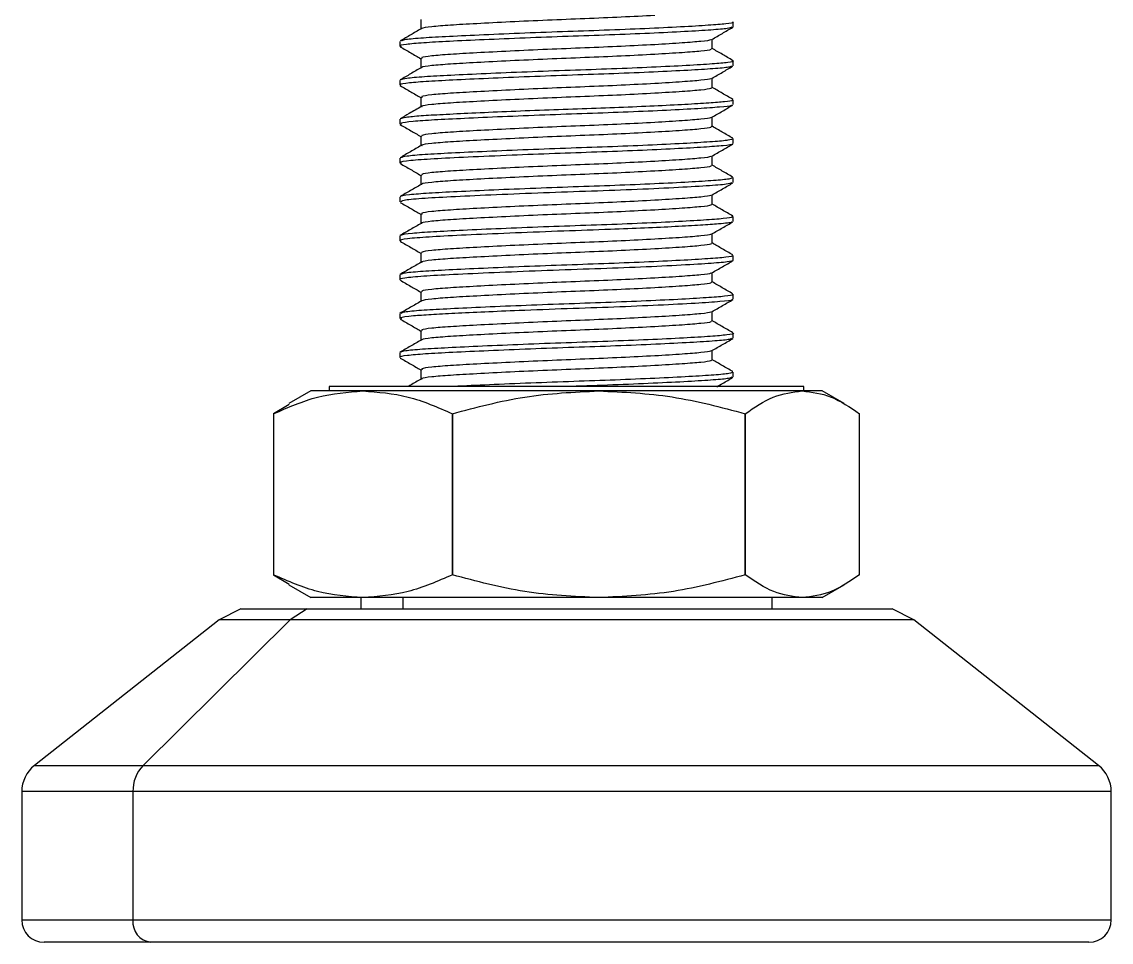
# Model space of a CAD drawing. Header units: millimetres. Extents: x 1152 to 6701, y 651 to 3284.
# Drawn here: x 3630.9 to 3728.8, y 650.7 to 733.4 of the extents above; entities that cross this region are included whole.
import ezdxf

# ---------------------------------------------------------------- set-up
doc = ezdxf.new("R2010")
doc.units = ezdxf.units.MM
doc.layers.add('SLD-0', color=7, linetype='Continuous')

msp = doc.modelspace()

# ---------------------------------------------------------------- linework, layer by layer
at = {"layer": 'SLD-0', "color": 7, "linetype": 'Continuous', "lineweight": 25}
for p, q in [((3666.774, 733.616), (3666.774, 732.763)), ((3694.835, 732.959), (3694.857, 732.952)), ((3694.858, 732.959), (3694.858, 733.396)), ((3664.881, 731.648), (3664.881, 731.21)), ((3692.965, 730.993), (3692.965, 731.845)), ((3666.774, 730.118), (3666.774, 729.266)), ((3694.858, 729.462), (3694.858, 729.899)), ((3664.881, 728.15), (3664.881, 727.713)), ((3664.887, 728.166), (3664.93, 728.151)), ((3692.965, 727.495), (3692.965, 728.347)), ((3666.774, 726.621), (3666.774, 725.768)), ((3694.858, 725.964), (3694.858, 726.402)), ((3664.881, 724.653), (3664.881, 724.216)), ((3664.897, 724.679), (3664.946, 724.653)), ((3692.965, 723.998), (3692.965, 724.85)), ((3666.774, 723.124), (3666.774, 722.271)), ((3694.858, 722.467), (3694.858, 722.904)), ((3664.881, 721.155), (3664.881, 720.718)), ((3664.89, 721.175), (3664.939, 721.156)), ((3692.965, 720.501), (3692.965, 721.353)), ((3666.774, 719.627), (3666.774, 718.773)), ((3694.858, 718.97), (3694.858, 719.407)), ((3692.965, 717.004), (3692.965, 717.856)), ((3664.881, 717.658), (3664.881, 717.221)), ((3666.774, 716.129), (3666.774, 715.276)), ((3694.858, 715.472), (3694.858, 715.909)), ((3664.881, 714.161), (3664.881, 713.724)), ((3692.965, 713.506), (3692.965, 714.359)), ((3666.774, 712.632), (3666.774, 711.778)), ((3694.858, 711.975), (3694.858, 712.412)), ((3664.881, 710.663), (3664.881, 710.226)), ((3692.965, 710.009), (3692.965, 710.861)), ((3666.774, 709.135), (3666.774, 708.281)), ((3694.858, 708.478), (3694.858, 708.915)), ((3664.881, 707.166), (3664.881, 706.729)), ((3692.965, 706.512), (3692.965, 707.364)), ((3666.774, 705.637), (3666.774, 704.784)), ((3694.858, 704.98), (3694.858, 705.417)), ((3664.881, 703.669), (3664.881, 703.232)), ((3692.965, 703.014), (3692.965, 703.867)), ((3666.774, 702.14), (3666.774, 701.287)), ((3694.858, 701.483), (3694.858, 701.92)), ((3656.887, 700.231), (3654.905, 699.087)), ((3661.577, 700.231), (3656.887, 700.231)), ((3658.536, 700.631), (3658.536, 700.231)), ((3692.784, 700.631), (3658.536, 700.631)), ((3682.772, 700.231), (3661.577, 700.231)), ((3701.064, 700.231), (3682.772, 700.231)), ((3701.203, 700.631), (3692.784, 700.631)), ((3702.852, 700.231), (3701.064, 700.231)), ((3701.203, 700.231), (3701.203, 700.631)), ((3704.834, 699.087), (3702.852, 700.231)), ((3654.95, 699.009), (3653.545, 698.179)), ((3653.545, 698.179), (3653.545, 683.698)), ((3669.609, 683.698), (3669.609, 698.179)), ((3669.61, 698.179), (3669.61, 683.698)), ((3695.934, 683.698), (3695.934, 698.179)), ((3695.935, 698.179), (3695.934, 698.179)), ((3695.935, 698.179), (3695.935, 683.698)), ((3706.194, 683.698), (3706.194, 698.179)), ((3653.545, 683.698), (3654.95, 682.868)), ((3695.935, 683.698), (3695.934, 683.698)), ((3654.905, 682.79), (3656.887, 681.646)), ((3702.852, 681.646), (3704.834, 682.79)), ((3661.577, 681.646), (3656.887, 681.646)), ((3661.384, 681.646), (3661.384, 680.647)), ((3682.772, 681.646), (3661.577, 681.646)), ((3665.156, 681.646), (3665.156, 680.647)), ((3701.064, 681.646), (3682.772, 681.646)), ((3698.355, 680.647), (3698.355, 681.646)), ((3702.852, 681.646), (3701.064, 681.646)), ((3650.592, 680.647), (3648.646, 679.662)), ((3650.592, 680.647), (3656.566, 680.647)), ((3656.566, 680.647), (3655.017, 679.662)), ((3656.566, 680.647), (3709.147, 680.647)), ((3711.093, 679.662), (3709.147, 680.647)), ((3648.646, 679.662), (3632.048, 666.558)), ((3655.017, 679.662), (3641.806, 666.558)), ((3655.017, 679.662), (3648.646, 679.662)), ((3711.093, 679.662), (3655.017, 679.662)), ((3727.691, 666.558), (3711.093, 679.662)), ((3632.048, 666.558), (3641.806, 666.558)), ((3641.806, 666.558), (3727.691, 666.558)), ((3630.907, 664.205), (3630.907, 652.668)), ((3640.899, 664.205), (3630.907, 664.205)), ((3640.899, 664.205), (3640.899, 652.668)), ((3728.831, 664.205), (3640.899, 664.205)), ((3728.831, 652.668), (3728.831, 664.205)), ((3630.907, 652.668), (3640.899, 652.668)), ((3640.899, 652.668), (3728.831, 652.668)), ((3642.489, 650.67), (3632.906, 650.67)), ((3726.833, 650.67), (3642.489, 650.67))]:
    msp.add_line(p, q, dxfattribs=at)
for centre, radius, start, end in [((3633.905, 664.205), 2.998, 128.29016, 180), ((3644.221, 664.275), 3.324, 136.61353, 181.20244), ((3725.834, 664.205), 2.998, 0, 51.70984), ((3632.906, 652.668), 1.998, 180, 270), ((3642.719, 652.485), 1.83, 174.25422, 262.78121), ((3726.833, 652.668), 1.998, 270, 0)]:
    msp.add_arc(centre, radius, start, end, dxfattribs=at)
for points, knots in [([(3687.797, 733.98), (3686.817, 733.928), (3684.891, 733.826), (3681.535, 733.689), (3678.107, 733.551), (3674.745, 733.397), (3671.749, 733.243), (3669.318, 733.106), (3667.668, 732.969), (3666.843, 732.856), (3666.878, 732.795), (3666.883, 732.785)], [0, 0, 0, 0, 0.1241779, 0.2441105, 0.3640441, 0.4882226, 0.6124009, 0.7323346, 0.8522647, 0.9764453, 1, 1, 1, 1]), ([(3694.742, 732.922), (3694.646, 732.883), (3694.433, 732.795), (3692.949, 732.677), (3690.591, 732.529), (3687.441, 732.376), (3683.823, 732.227), (3679.97, 732.099), (3676.086, 731.952), (3672.411, 731.798), (3669.287, 731.65), (3666.863, 731.521), (3665.348, 731.375), (3664.721, 731.254), (3664.969, 731.188), (3665.031, 731.172)], [0, 0, 0, 0, 0.06563, 0.145591, 0.22836, 0.312615, 0.395468, 0.475433, 0.558093, 0.642343, 0.725301, 0.805283, 0.887825, 0.97207, 1, 1, 1, 1]), ([(3666.812, 732.785), (3666.496, 732.602), (3665.864, 732.236), (3665.232, 731.87), (3664.915, 731.687)], [0, 0, 0, 0, 0.499956, 1, 1, 1, 1]), ([(3694.787, 733.396), (3694.81, 733.388), (3694.969, 733.33), (3694.287, 733.226), (3692.742, 733.097), (3690.233, 732.947), (3687.011, 732.793), (3683.341, 732.647), (3679.465, 732.518), (3675.584, 732.369), (3671.958, 732.215), (3668.905, 732.068), (3666.628, 731.94), (3665.241, 731.807), (3665.092, 731.722), (3665.032, 731.687)], [0, 0, 0, 0, 0.013766, 0.098273, 0.180364, 0.265607, 0.352014, 0.436619, 0.518681, 0.603844, 0.690263, 0.77496, 0.857002, 0.942085, 1, 1, 1, 1]), ([(3692.929, 731.824), (3693.245, 732.007), (3693.877, 732.373), (3694.509, 732.739), (3694.826, 732.922)], [0, 0, 0, 0, 0.4999569, 1, 1, 1, 1]), ([(3692.843, 731.825), (3692.848, 731.812), (3692.872, 731.749), (3692.029, 731.649), (3690.392, 731.511), (3688.672, 731.409), (3687.797, 731.357)], [0, 0, 0, 0, 0.07815, 0.381844, 0.685549, 1, 1, 1, 1]), ([(3664.917, 731.171), (3665.233, 730.988), (3665.852, 730.63), (3666.472, 730.271), (3666.774, 730.096)], [0, 0, 0, 0, 0.511195, 1, 1, 1, 1]), ([(3687.797, 731.357), (3686.817, 731.305), (3684.891, 731.203), (3681.535, 731.066), (3678.107, 730.928), (3674.745, 730.774), (3671.747, 730.62), (3669.323, 730.483), (3667.649, 730.346), (3666.791, 730.218), (3666.866, 730.143), (3666.89, 730.118)], [0, 0, 0, 0, 0.119924, 0.235748, 0.351573, 0.471497, 0.591422, 0.707247, 0.823068, 0.942995, 1, 1, 1, 1]), ([(3692.849, 730.993), (3692.87, 730.966), (3692.928, 730.888), (3692.046, 730.774), (3690.388, 730.637), (3688.671, 730.535), (3687.797, 730.483)], [0, 0, 0, 0, 0.1518, 0.43123, 0.710671, 1, 1, 1, 1]), ([(3694.827, 729.936), (3694.511, 730.119), (3693.89, 730.479), (3693.269, 730.838), (3692.965, 731.014)], [0, 0, 0, 0, 0.509814, 1, 1, 1, 1]), ([(3694.735, 729.937), (3694.782, 729.925), (3695.036, 729.862), (3694.485, 729.753), (3693.093, 729.624), (3690.736, 729.477), (3687.626, 729.323), (3684.015, 729.174), (3680.161, 729.045), (3676.265, 728.899), (3672.567, 728.745), (3669.398, 728.595), (3666.971, 728.467), (3665.364, 728.328), (3665.1, 728.233), (3664.976, 728.188)], [0, 0, 0, 0, 0.01918, 0.102386, 0.182642, 0.265534, 0.350077, 0.433363, 0.513636, 0.596439, 0.680975, 0.764338, 0.844636, 0.927345, 1, 1, 1, 1]), ([(3687.797, 730.483), (3686.817, 730.431), (3684.891, 730.329), (3681.535, 730.191), (3678.107, 730.054), (3674.745, 729.9), (3671.748, 729.746), (3669.318, 729.608), (3667.667, 729.472), (3666.841, 729.358), (3666.877, 729.296), (3666.884, 729.286)], [0, 0, 0, 0, 0.123991, 0.243744, 0.363497, 0.487489, 0.61148, 0.731234, 0.850983, 0.974977, 1, 1, 1, 1]), ([(3666.809, 729.286), (3666.493, 729.103), (3665.861, 728.737), (3665.228, 728.371), (3664.912, 728.188)], [0, 0, 0, 0, 0.499939, 1, 1, 1, 1]), ([(3694.702, 729.426), (3694.671, 729.398), (3694.588, 729.32), (3693.366, 729.21), (3691.215, 729.067), (3688.216, 728.913), (3684.683, 728.762), (3680.866, 728.632), (3676.971, 728.49), (3673.217, 728.336), (3669.947, 728.185), (3667.346, 728.054), (3665.63, 727.913), (3664.823, 727.794), (3664.959, 727.729), (3664.99, 727.714)], [0, 0, 0, 0, 0.0487975, 0.130706, 0.2145255, 0.3005179, 0.3857505, 0.4677369, 0.5514203, 0.6373826, 0.7226973, 0.8047759, 0.8883178, 0.9742441, 1, 1, 1, 1]), ([(3692.932, 728.328), (3693.248, 728.511), (3693.88, 728.877), (3694.512, 729.243), (3694.828, 729.426)], [0, 0, 0, 0, 0.499952, 1, 1, 1, 1]), ([(3664.919, 727.672), (3665.236, 727.489), (3665.854, 727.131), (3666.472, 726.773), (3666.774, 726.599)], [0, 0, 0, 0, 0.511852, 1, 1, 1, 1]), ([(3687.797, 727.86), (3686.817, 727.808), (3684.891, 727.705), (3681.535, 727.568), (3678.107, 727.431), (3674.745, 727.277), (3671.747, 727.123), (3669.323, 726.985), (3667.649, 726.849), (3666.791, 726.721), (3666.866, 726.645), (3666.89, 726.621)], [0, 0, 0, 0, 0.119924, 0.235748, 0.351573, 0.471497, 0.591422, 0.707247, 0.823068, 0.942995, 1, 1, 1, 1]), ([(3692.843, 728.329), (3692.848, 728.316), (3692.874, 728.253), (3692.03, 728.152), (3690.392, 728.014), (3688.672, 727.912), (3687.797, 727.86)], [0, 0, 0, 0, 0.080991, 0.383749, 0.686518, 1, 1, 1, 1]), ([(3687.797, 726.985), (3686.817, 726.933), (3684.891, 726.831), (3681.535, 726.694), (3678.107, 726.557), (3674.745, 726.403), (3671.748, 726.248), (3669.318, 726.111), (3667.666, 725.974), (3666.838, 725.86), (3666.877, 725.798), (3666.884, 725.787)], [0, 0, 0, 0, 0.123782, 0.243332, 0.362883, 0.486666, 0.610448, 0.73, 0.849547, 0.973332, 1, 1, 1, 1]), ([(3692.849, 727.495), (3692.87, 727.468), (3692.928, 727.391), (3692.046, 727.277), (3690.388, 727.14), (3688.671, 727.038), (3687.797, 726.985)], [0, 0, 0, 0, 0.1518, 0.43123, 0.710671, 1, 1, 1, 1]), ([(3694.825, 726.44), (3694.508, 726.623), (3693.888, 726.982), (3693.268, 727.341), (3692.965, 727.517)], [0, 0, 0, 0, 0.510491, 1, 1, 1, 1]), ([(3666.805, 725.786), (3666.45, 725.58), (3665.818, 725.214), (3665.186, 724.849), (3664.909, 724.689)], [0, 0, 0, 0, 0.562496, 1, 1, 1, 1]), ([(3694.758, 726.402), (3694.782, 726.383), (3694.866, 726.321), (3694.173, 726.22), (3692.752, 726.105), (3690.591, 725.973), (3687.829, 725.836), (3684.662, 725.703), (3681.285, 725.585), (3677.828, 725.462), (3674.424, 725.327), (3671.308, 725.19), (3668.694, 725.062), (3666.69, 724.948), (3665.322, 724.819), (3665.062, 724.732), (3664.935, 724.689)], [0, 0, 0, 0, 0.030818, 0.1053407, 0.1780831, 0.2535198, 0.3301922, 0.4059982, 0.4790696, 0.5530463, 0.6293155, 0.7058433, 0.7805562, 0.8532307, 0.9285141, 1, 1, 1, 1]), ([(3694.711, 725.93), (3694.715, 725.912), (3694.729, 725.845), (3693.731, 725.742), (3691.795, 725.604), (3688.962, 725.451), (3685.527, 725.299), (3681.755, 725.163), (3677.86, 725.027), (3674.05, 724.874), (3670.64, 724.721), (3667.875, 724.585), (3665.943, 724.45), (3664.925, 724.321), (3664.989, 724.243), (3665.011, 724.216)], [0, 0, 0, 0, 0.03029, 0.112781, 0.195645, 0.281311, 0.3669, 0.449542, 0.532248, 0.617859, 0.703504, 0.786306, 0.868854, 0.954404, 1, 1, 1, 1]), ([(3692.934, 724.832), (3693.25, 725.015), (3693.882, 725.381), (3694.514, 725.747), (3694.83, 725.93)], [0, 0, 0, 0, 0.499972, 1, 1, 1, 1]), ([(3692.843, 724.833), (3692.849, 724.819), (3692.876, 724.756), (3692.031, 724.654), (3690.392, 724.517), (3688.672, 724.414), (3687.797, 724.362)], [0, 0, 0, 0, 0.083392, 0.385358, 0.687337, 1, 1, 1, 1]), ([(3664.922, 724.174), (3665.238, 723.991), (3665.856, 723.633), (3666.473, 723.276), (3666.774, 723.102)], [0, 0, 0, 0, 0.512537, 1, 1, 1, 1]), ([(3687.797, 724.362), (3686.817, 724.31), (3684.891, 724.208), (3681.535, 724.071), (3678.107, 723.934), (3674.745, 723.78), (3671.747, 723.625), (3669.323, 723.488), (3667.649, 723.351), (3666.791, 723.223), (3666.866, 723.148), (3666.89, 723.124)], [0, 0, 0, 0, 0.119924, 0.235748, 0.351573, 0.471497, 0.591422, 0.707247, 0.823068, 0.942995, 1, 1, 1, 1]), ([(3692.849, 723.998), (3692.87, 723.971), (3692.928, 723.894), (3692.046, 723.78), (3690.388, 723.642), (3688.671, 723.54), (3687.797, 723.488)], [0, 0, 0, 0, 0.1518, 0.43123, 0.710671, 1, 1, 1, 1]), ([(3694.822, 722.945), (3694.506, 723.128), (3693.887, 723.486), (3693.267, 723.844), (3692.965, 724.02)], [0, 0, 0, 0, 0.511171, 1, 1, 1, 1]), ([(3694.838, 722.904), (3694.754, 722.856), (3694.586, 722.759), (3693.108, 722.633), (3690.804, 722.486), (3687.698, 722.332), (3684.097, 722.183), (3680.247, 722.054), (3676.349, 721.908), (3672.643, 721.754), (3669.46, 721.604), (3667.015, 721.475), (3665.368, 721.334), (3665.086, 721.236), (3664.95, 721.189)], [0, 0, 0, 0, 0.081357, 0.163137, 0.247524, 0.333655, 0.418569, 0.500372, 0.584665, 0.670788, 0.755778, 0.837611, 0.921808, 1, 1, 1, 1]), ([(3687.797, 723.488), (3686.817, 723.436), (3684.891, 723.334), (3681.535, 723.197), (3678.107, 723.06), (3674.745, 722.905), (3671.748, 722.751), (3669.318, 722.614), (3667.665, 722.477), (3666.836, 722.362), (3666.877, 722.299), (3666.884, 722.287)], [0, 0, 0, 0, 0.1235944, 0.2429633, 0.3623333, 0.4859283, 0.6095231, 0.7288934, 0.8482598, 0.9718569, 1, 1, 1, 1]), ([(3694.771, 722.434), (3694.78, 722.427), (3694.857, 722.37), (3694.043, 722.273), (3692.333, 722.141), (3689.674, 721.989), (3686.353, 721.836), (3682.637, 721.694), (3678.754, 721.564), (3674.743, 721.406), (3670.952, 721.239), (3667.782, 721.085), (3665.718, 720.932), (3664.772, 720.801), (3664.962, 720.732), (3664.997, 720.719)], [0, 0, 0, 0, 0.011547, 0.094924, 0.176932, 0.262164, 0.348, 0.431517, 0.513429, 0.59858, 0.695007, 0.788222, 0.881339, 0.977742, 1, 1, 1, 1]), ([(3666.803, 722.287), (3666.486, 722.104), (3665.854, 721.738), (3665.222, 721.372), (3664.906, 721.189)], [0, 0, 0, 0, 0.499953, 1, 1, 1, 1]), ([(3692.935, 721.336), (3693.252, 721.519), (3693.884, 721.885), (3694.516, 722.251), (3694.832, 722.434)], [0, 0, 0, 0, 0.499979, 1, 1, 1, 1]), ([(3687.797, 720.865), (3686.817, 720.813), (3684.891, 720.711), (3681.535, 720.574), (3678.107, 720.437), (3674.745, 720.282), (3671.747, 720.128), (3669.323, 719.991), (3667.649, 719.854), (3666.791, 719.726), (3666.866, 719.651), (3666.89, 719.627)], [0, 0, 0, 0, 0.119924, 0.235748, 0.351573, 0.471497, 0.591422, 0.707247, 0.823068, 0.942995, 1, 1, 1, 1]), ([(3692.843, 721.337), (3692.849, 721.323), (3692.877, 721.259), (3692.031, 721.157), (3690.392, 721.019), (3688.672, 720.917), (3687.797, 720.865)], [0, 0, 0, 0, 0.085332, 0.386659, 0.687998, 1, 1, 1, 1]), ([(3664.924, 720.675), (3665.24, 720.492), (3665.857, 720.135), (3666.474, 719.778), (3666.774, 719.604)], [0, 0, 0, 0, 0.513107, 1, 1, 1, 1]), ([(3687.797, 719.991), (3686.817, 719.939), (3684.891, 719.837), (3681.535, 719.7), (3678.107, 719.562), (3674.745, 719.408), (3671.748, 719.254), (3669.319, 719.116), (3667.664, 718.98), (3666.834, 718.864), (3666.876, 718.801), (3666.884, 718.789)], [0, 0, 0, 0, 0.123448, 0.242675, 0.361903, 0.485351, 0.608799, 0.728027, 0.847252, 0.970702, 1, 1, 1, 1]), ([(3692.849, 720.501), (3692.87, 720.474), (3692.928, 720.397), (3692.046, 720.283), (3690.388, 720.145), (3688.671, 720.043), (3687.797, 719.991)], [0, 0, 0, 0, 0.1518, 0.43123, 0.710671, 1, 1, 1, 1]), ([(3694.82, 719.449), (3694.503, 719.632), (3693.885, 719.99), (3693.267, 720.348), (3692.965, 720.522)], [0, 0, 0, 0, 0.5118, 1, 1, 1, 1]), ([(3694.769, 719.407), (3694.743, 719.368), (3694.685, 719.279), (3693.424, 719.159), (3691.28, 719.016), (3688.295, 718.862), (3684.762, 718.71), (3680.94, 718.58), (3677.036, 718.438), (3673.27, 718.284), (3669.985, 718.132), (3667.363, 718), (3665.66, 717.86), (3664.852, 717.751), (3664.942, 717.696), (3664.95, 717.691)], [0, 0, 0, 0, 0.0664422, 0.1483891, 0.2320921, 0.3180421, 0.4033019, 0.4853158, 0.5689108, 0.6548364, 0.7401579, 0.8222471, 0.9057326, 0.9916315, 1, 1, 1, 1]), ([(3666.8, 718.788), (3666.484, 718.605), (3665.852, 718.239), (3665.22, 717.873), (3664.904, 717.69)], [0, 0, 0, 0, 0.499932, 1, 1, 1, 1]), ([(3694.733, 718.938), (3694.626, 718.893), (3694.388, 718.794), (3692.554, 718.659), (3689.651, 718.489), (3685.856, 718.316), (3681.603, 718.164), (3677.199, 718.008), (3672.984, 717.835), (3669.372, 717.666), (3666.696, 717.521), (3665.09, 717.367), (3665.026, 717.266), (3664.998, 717.221)], [0, 0, 0, 0, 0.076387, 0.168352, 0.264025, 0.36038, 0.453331, 0.546708, 0.643169, 0.738591, 0.830478, 0.925593, 1, 1, 1, 1]), ([(3692.937, 717.84), (3693.253, 718.022), (3693.885, 718.388), (3694.517, 718.754), (3694.833, 718.937)], [0, 0, 0, 0, 0.4999473, 1, 1, 1, 1]), ([(3692.843, 717.84), (3692.85, 717.826), (3692.878, 717.762), (3692.032, 717.66), (3690.392, 717.522), (3688.672, 717.42), (3687.797, 717.368)], [0, 0, 0, 0, 0.086805, 0.387647, 0.688501, 1, 1, 1, 1]), ([(3664.926, 717.177), (3665.242, 716.994), (3665.859, 716.637), (3666.475, 716.281), (3666.774, 716.107)], [0, 0, 0, 0, 0.5136432, 1, 1, 1, 1]), ([(3687.797, 717.368), (3686.817, 717.316), (3684.891, 717.214), (3681.535, 717.076), (3678.107, 716.939), (3674.745, 716.785), (3671.747, 716.631), (3669.323, 716.494), (3667.649, 716.357), (3666.791, 716.229), (3666.866, 716.153), (3666.89, 716.129)], [0, 0, 0, 0, 0.119924, 0.235748, 0.351573, 0.471497, 0.591422, 0.707247, 0.823068, 0.942995, 1, 1, 1, 1]), ([(3692.849, 717.004), (3692.87, 716.976), (3692.928, 716.899), (3692.046, 716.785), (3690.388, 716.648), (3688.671, 716.546), (3687.797, 716.494)], [0, 0, 0, 0, 0.1518, 0.43123, 0.710671, 1, 1, 1, 1]), ([(3694.818, 715.952), (3694.501, 716.135), (3693.884, 716.493), (3693.266, 716.851), (3692.965, 717.025)], [0, 0, 0, 0, 0.51228, 1, 1, 1, 1]), ([(3694.733, 715.91), (3694.745, 715.879), (3694.776, 715.799), (3693.709, 715.684), (3691.729, 715.546), (3688.873, 715.392), (3685.417, 715.239), (3681.629, 715.104), (3677.726, 714.967), (3673.914, 714.814), (3670.521, 714.661), (3667.773, 714.525), (3665.893, 714.389), (3664.946, 714.272), (3664.997, 714.207), (3665.008, 714.193)], [0, 0, 0, 0, 0.051416, 0.133833, 0.216809, 0.302523, 0.388074, 0.470603, 0.553459, 0.639132, 0.724731, 0.807379, 0.890109, 0.975741, 1, 1, 1, 1]), ([(3687.797, 716.494), (3686.817, 716.442), (3684.891, 716.339), (3681.535, 716.202), (3678.107, 716.065), (3674.745, 715.911), (3671.748, 715.757), (3669.319, 715.619), (3667.663, 715.482), (3666.833, 715.366), (3666.876, 715.303), (3666.885, 715.29)], [0, 0, 0, 0, 0.123342, 0.242468, 0.361594, 0.484937, 0.608279, 0.727406, 0.846529, 0.969874, 1, 1, 1, 1]), ([(3666.799, 715.29), (3666.483, 715.107), (3665.85, 714.741), (3665.218, 714.375), (3664.902, 714.192)], [0, 0, 0, 0, 0.499939, 1, 1, 1, 1]), ([(3694.703, 715.441), (3694.719, 715.425), (3694.792, 715.354), (3693.774, 715.255), (3691.989, 715.126), (3689.711, 714.998), (3686.95, 714.869), (3683.557, 714.731), (3679.564, 714.599), (3675.203, 714.431), (3671.219, 714.258), (3667.991, 714.101), (3665.814, 713.95), (3664.859, 713.816), (3664.95, 713.742), (3664.971, 713.724)], [0, 0, 0, 0, 0.026353, 0.118987, 0.188828, 0.260857, 0.333363, 0.404569, 0.496358, 0.591559, 0.687972, 0.781465, 0.874145, 0.970347, 1, 1, 1, 1]), ([(3692.938, 714.343), (3693.254, 714.526), (3693.886, 714.892), (3694.518, 715.258), (3694.834, 715.441)], [0, 0, 0, 0, 0.49992, 1, 1, 1, 1]), ([(3687.797, 713.871), (3686.817, 713.819), (3684.891, 713.716), (3681.535, 713.579), (3678.107, 713.442), (3674.745, 713.288), (3671.747, 713.134), (3669.323, 712.996), (3667.649, 712.859), (3666.791, 712.731), (3666.866, 712.656), (3666.89, 712.632)], [0, 0, 0, 0, 0.119924, 0.235748, 0.351573, 0.471497, 0.591422, 0.707247, 0.823068, 0.942995, 1, 1, 1, 1]), ([(3692.844, 714.343), (3692.85, 714.329), (3692.879, 714.264), (3692.032, 714.163), (3690.391, 714.025), (3688.672, 713.923), (3687.797, 713.871)], [0, 0, 0, 0, 0.087798, 0.388313, 0.68884, 1, 1, 1, 1]), ([(3664.928, 713.679), (3665.244, 713.496), (3665.86, 713.14), (3666.475, 712.783), (3666.774, 712.61)], [0, 0, 0, 0, 0.514025, 1, 1, 1, 1]), ([(3687.797, 712.996), (3686.817, 712.944), (3684.891, 712.842), (3681.535, 712.705), (3678.107, 712.568), (3674.745, 712.413), (3671.748, 712.259), (3669.319, 712.122), (3667.663, 711.985), (3666.833, 711.869), (3666.876, 711.805), (3666.885, 711.792)], [0, 0, 0, 0, 0.1232802, 0.2423458, 0.3614122, 0.4846931, 0.6079736, 0.7270405, 0.8461037, 0.9693865, 1, 1, 1, 1]), ([(3692.849, 713.506), (3692.87, 713.479), (3692.928, 713.402), (3692.046, 713.288), (3690.388, 713.151), (3688.671, 713.048), (3687.797, 712.996)], [0, 0, 0, 0, 0.1518, 0.43123, 0.710671, 1, 1, 1, 1]), ([(3694.816, 712.456), (3694.5, 712.639), (3693.883, 712.996), (3693.265, 713.353), (3692.965, 713.528)], [0, 0, 0, 0, 0.51266, 1, 1, 1, 1]), ([(3694.791, 711.975), (3694.811, 711.965), (3694.916, 711.913), (3694.323, 711.809), (3692.771, 711.676), (3689.894, 711.508), (3686.162, 711.334), (3681.928, 711.179), (3677.527, 711.026), (3673.281, 710.853), (3669.626, 710.683), (3666.821, 710.538), (3665.336, 710.387), (3664.79, 710.28), (3664.909, 710.232), (3664.922, 710.227)], [0, 0, 0, 0, 0.016454, 0.086276, 0.176495, 0.270211, 0.364903, 0.456527, 0.547834, 0.642449, 0.73635, 0.826627, 0.919743, 0.991039, 1, 1, 1, 1]), ([(3694.73, 712.413), (3694.76, 712.391), (3694.858, 712.319), (3693.964, 712.208), (3692.151, 712.075), (3689.432, 711.922), (3686.06, 711.769), (3682.314, 711.629), (3678.417, 711.496), (3674.572, 711.344), (3671.077, 711.191), (3668.206, 711.05), (3666.161, 710.918), (3665.047, 710.793), (3665.036, 710.718), (3665.032, 710.695)], [0, 0, 0, 0, 0.036293, 0.119401, 0.201662, 0.287068, 0.372843, 0.456069, 0.538234, 0.623586, 0.709393, 0.792732, 0.874809, 0.960101, 1, 1, 1, 1]), ([(3692.938, 710.846), (3693.254, 711.029), (3693.886, 711.395), (3694.519, 711.761), (3694.835, 711.944)], [0, 0, 0, 0, 0.499954, 1, 1, 1, 1]), ([(3666.798, 711.792), (3666.482, 711.609), (3665.849, 711.243), (3665.217, 710.877), (3664.901, 710.694)], [0, 0, 0, 0, 0.499945, 1, 1, 1, 1]), ([(3664.929, 710.181), (3665.245, 709.998), (3665.86, 709.642), (3666.475, 709.286), (3666.774, 709.113)], [0, 0, 0, 0, 0.514332, 1, 1, 1, 1]), ([(3687.797, 710.373), (3686.817, 710.321), (3684.891, 710.219), (3681.535, 710.082), (3678.107, 709.945), (3674.745, 709.791), (3671.747, 709.636), (3669.323, 709.499), (3667.649, 709.362), (3666.791, 709.234), (3666.866, 709.159), (3666.89, 709.135)], [0, 0, 0, 0, 0.119924, 0.235748, 0.351573, 0.471497, 0.591422, 0.707247, 0.823068, 0.942995, 1, 1, 1, 1]), ([(3692.844, 710.846), (3692.85, 710.832), (3692.879, 710.767), (3692.032, 710.665), (3690.391, 710.528), (3688.672, 710.425), (3687.797, 710.373)], [0, 0, 0, 0, 0.088323, 0.388665, 0.689019, 1, 1, 1, 1]), ([(3692.849, 710.009), (3692.87, 709.982), (3692.928, 709.905), (3692.046, 709.791), (3690.388, 709.653), (3688.671, 709.551), (3687.797, 709.499)], [0, 0, 0, 0, 0.1518, 0.43123, 0.710671, 1, 1, 1, 1]), ([(3694.815, 708.959), (3694.499, 709.142), (3693.882, 709.499), (3693.265, 709.856), (3692.965, 710.03)], [0, 0, 0, 0, 0.512838, 1, 1, 1, 1]), ([(3687.797, 709.499), (3686.817, 709.447), (3684.891, 709.345), (3681.535, 709.208), (3678.107, 709.071), (3674.745, 708.916), (3671.748, 708.762), (3669.319, 708.625), (3667.663, 708.488), (3666.833, 708.372), (3666.876, 708.308), (3666.885, 708.295)], [0, 0, 0, 0, 0.123282, 0.24235, 0.361418, 0.484701, 0.607984, 0.727053, 0.846118, 0.969403, 1, 1, 1, 1]), ([(3666.798, 708.295), (3666.482, 708.112), (3665.849, 707.745), (3665.217, 707.379), (3664.901, 707.196)], [0, 0, 0, 0, 0.499954, 1, 1, 1, 1]), ([(3694.728, 708.447), (3694.745, 708.435), (3694.841, 708.368), (3693.781, 708.258), (3691.58, 708.103), (3688.249, 707.93), (3684.246, 707.761), (3679.895, 707.616), (3675.89, 707.463), (3672.477, 707.32), (3669.794, 707.193), (3667.605, 707.082), (3665.85, 706.953), (3664.85, 706.83), (3664.996, 706.752), (3665.036, 706.73)], [0, 0, 0, 0, 0.019563, 0.112505, 0.205652, 0.301967, 0.39734, 0.489124, 0.584041, 0.656573, 0.728186, 0.797284, 0.867086, 0.963126, 1, 1, 1, 1]), ([(3694.76, 708.915), (3694.789, 708.902), (3694.934, 708.839), (3694.186, 708.734), (3692.549, 708.603), (3689.969, 708.452), (3686.694, 708.299), (3682.996, 708.154), (3679.112, 708.025), (3675.241, 707.874), (3671.656, 707.72), (3668.664, 707.575), (3666.461, 707.446), (3665.158, 707.314), (3665.06, 707.23), (3665.022, 707.197)], [0, 0, 0, 0, 0.021102, 0.104878, 0.186682, 0.27172, 0.357653, 0.441531, 0.523287, 0.608254, 0.694202, 0.778181, 0.859895, 0.944786, 1, 1, 1, 1]), ([(3692.938, 707.349), (3693.254, 707.532), (3693.887, 707.898), (3694.519, 708.264), (3694.835, 708.447)], [0, 0, 0, 0, 0.499937, 1, 1, 1, 1]), ([(3692.844, 707.349), (3692.85, 707.335), (3692.879, 707.27), (3692.032, 707.168), (3690.391, 707.03), (3688.672, 706.928), (3687.797, 706.876)], [0, 0, 0, 0, 0.088381, 0.388704, 0.689038, 1, 1, 1, 1]), ([(3664.93, 706.683), (3665.246, 706.5), (3665.861, 706.144), (3666.476, 705.789), (3666.774, 705.616)], [0, 0, 0, 0, 0.514485, 1, 1, 1, 1]), ([(3687.797, 706.876), (3686.817, 706.824), (3684.891, 706.722), (3681.535, 706.585), (3678.107, 706.447), (3674.745, 706.293), (3671.747, 706.139), (3669.323, 706.002), (3667.649, 705.865), (3666.791, 705.737), (3666.866, 705.662), (3666.89, 705.637)], [0, 0, 0, 0, 0.119924, 0.235748, 0.351573, 0.471497, 0.591422, 0.707247, 0.823068, 0.942995, 1, 1, 1, 1]), ([(3692.849, 706.512), (3692.87, 706.485), (3692.928, 706.407), (3692.046, 706.293), (3690.388, 706.156), (3688.671, 706.054), (3687.797, 706.002)], [0, 0, 0, 0, 0.1518, 0.43123, 0.710671, 1, 1, 1, 1]), ([(3694.815, 705.462), (3694.499, 705.645), (3693.882, 706.002), (3693.265, 706.359), (3692.965, 706.533)], [0, 0, 0, 0, 0.5129126, 1, 1, 1, 1]), ([(3694.824, 705.417), (3694.835, 705.414), (3695.002, 705.36), (3694.375, 705.26), (3692.922, 705.131), (3690.483, 704.983), (3687.316, 704.829), (3683.673, 704.681), (3679.808, 704.552), (3675.918, 704.404), (3672.255, 704.25), (3669.145, 704.102), (3666.791, 703.973), (3665.278, 703.835), (3665.073, 703.742), (3664.98, 703.7)], [0, 0, 0, 0, 0.005894, 0.090266, 0.171895, 0.256482, 0.342485, 0.426944, 0.508568, 0.593069, 0.679072, 0.763618, 0.845244, 0.929658, 1, 1, 1, 1]), ([(3687.797, 706.002), (3686.817, 705.95), (3684.891, 705.848), (3681.535, 705.71), (3678.107, 705.573), (3674.745, 705.419), (3671.748, 705.265), (3669.319, 705.127), (3667.663, 704.991), (3666.833, 704.875), (3666.876, 704.811), (3666.885, 704.798)], [0, 0, 0, 0, 0.123328, 0.242439, 0.361551, 0.48488, 0.608208, 0.72732, 0.846429, 0.969759, 1, 1, 1, 1]), ([(3694.711, 704.95), (3694.674, 704.918), (3694.58, 704.837), (3693.295, 704.724), (3691.071, 704.577), (3687.992, 704.422), (3684.385, 704.27), (3680.503, 704.139), (3676.562, 703.993), (3672.798, 703.837), (3669.566, 703.685), (3667.032, 703.554), (3665.448, 703.409), (3664.753, 703.296), (3664.922, 703.239), (3664.942, 703.232)], [0, 0, 0, 0, 0.05367, 0.136323, 0.221126, 0.30799, 0.393874, 0.476507, 0.561352, 0.648223, 0.734078, 0.816693, 0.901579, 0.988455, 1, 1, 1, 1]), ([(3666.799, 704.798), (3666.482, 704.615), (3665.85, 704.249), (3665.217, 703.882), (3664.901, 703.699)], [0, 0, 0, 0, 0.499937, 1, 1, 1, 1]), ([(3692.938, 703.851), (3693.254, 704.034), (3693.886, 704.4), (3694.519, 704.766), (3694.835, 704.949)], [0, 0, 0, 0, 0.499948, 1, 1, 1, 1]), ([(3664.93, 703.186), (3665.246, 703.003), (3665.861, 702.647), (3666.476, 702.291), (3666.774, 702.118)], [0, 0, 0, 0, 0.514446, 1, 1, 1, 1]), ([(3687.797, 703.379), (3686.817, 703.327), (3684.891, 703.225), (3681.535, 703.087), (3678.107, 702.95), (3674.745, 702.796), (3671.747, 702.642), (3669.323, 702.505), (3667.649, 702.368), (3666.791, 702.24), (3666.866, 702.164), (3666.89, 702.14)], [0, 0, 0, 0, 0.119924, 0.235748, 0.351573, 0.471497, 0.591422, 0.707247, 0.823068, 0.942995, 1, 1, 1, 1]), ([(3692.844, 703.852), (3692.85, 703.837), (3692.879, 703.773), (3692.032, 703.671), (3690.391, 703.533), (3688.672, 703.431), (3687.797, 703.379)], [0, 0, 0, 0, 0.087973, 0.38843, 0.688899, 1, 1, 1, 1]), ([(3687.797, 702.505), (3686.817, 702.453), (3684.891, 702.35), (3681.535, 702.213), (3678.107, 702.076), (3674.745, 701.922), (3671.748, 701.767), (3669.319, 701.63), (3667.664, 701.493), (3666.834, 701.377), (3666.876, 701.314), (3666.884, 701.302)], [0, 0, 0, 0, 0.123405, 0.242591, 0.361777, 0.485183, 0.608588, 0.727775, 0.846958, 0.970366, 1, 1, 1, 1]), ([(3692.849, 703.014), (3692.87, 702.987), (3692.928, 702.91), (3692.046, 702.796), (3690.388, 702.659), (3688.671, 702.557), (3687.797, 702.505)], [0, 0, 0, 0, 0.1518, 0.43123, 0.710671, 1, 1, 1, 1]), ([(3694.815, 701.965), (3694.499, 702.148), (3693.882, 702.505), (3693.265, 702.862), (3692.965, 703.036)], [0, 0, 0, 0, 0.512838, 1, 1, 1, 1]), ([(3666.8, 701.301), (3666.483, 701.118), (3666.118, 700.907), (3665.752, 700.695), (3665.703, 700.667)], [0, 0, 0, 0, 0.8652527, 1, 1, 1, 1]), ([(3694.808, 701.92), (3694.748, 701.875), (3694.623, 701.782), (3693.228, 701.658), (3690.982, 701.513), (3687.92, 701.359), (3684.344, 701.208), (3680.501, 701.079), (3676.61, 700.934), (3672.84, 700.779), (3670.762, 700.68), (3669.729, 700.631)], [0, 0, 0, 0, 0.100911, 0.210017, 0.322236, 0.43703, 0.550457, 0.659616, 0.771702, 0.886475, 1, 1, 1, 1]), ([(3694.723, 701.452), (3694.667, 701.417), (3694.534, 701.333), (3693.169, 701.217), (3690.881, 701.069), (3687.754, 700.914), (3684.122, 700.763), (3681.533, 700.675), (3680.263, 700.631)], [0, 0, 0, 0, 0.123083, 0.294343, 0.470743, 0.65099, 0.828765, 1, 1, 1, 1]), ([(3693.375, 700.607), (3693.545, 700.705), (3694.032, 700.987), (3694.518, 701.269), (3694.835, 701.452)], [0, 0, 0, 0, 0.350074, 1, 1, 1, 1]), ([(3653.545, 698.179), (3654.856, 698.755), (3657.489, 699.912), (3660.211, 700.125), (3661.577, 700.231)], [0, 0, 0, 0, 0.4980391, 1, 1, 1, 1]), ([(3661.577, 700.231), (3662.933, 700.126), (3665.655, 699.916), (3668.288, 698.759), (3669.609, 698.179)], [0, 0, 0, 0, 0.49832, 1, 1, 1, 1]), ([(3669.61, 698.179), (3671.769, 698.758), (3676.084, 699.914), (3680.544, 700.126), (3682.772, 700.231)], [0, 0, 0, 0, 0.500382, 1, 1, 1, 1]), ([(3682.772, 700.231), (3684.977, 700.128), (3689.437, 699.919), (3693.753, 698.763), (3695.934, 698.179)], [0, 0, 0, 0, 0.494512, 1, 1, 1, 1]), ([(3695.935, 698.179), (3696.768, 698.752), (3698.449, 699.91), (3700.187, 700.124), (3701.064, 700.231)], [0, 0, 0, 0, 0.49546, 1, 1, 1, 1]), ([(3701.064, 700.231), (3701.934, 700.125), (3703.672, 699.914), (3705.354, 698.757), (3706.194, 698.179)], [0, 0, 0, 0, 0.500255, 1, 1, 1, 1]), ([(3661.577, 681.646), (3660.211, 681.752), (3657.489, 681.965), (3654.856, 683.122), (3653.545, 683.698)], [0, 0, 0, 0, 0.5019609, 1, 1, 1, 1]), ([(3669.609, 683.698), (3668.288, 683.118), (3665.655, 681.961), (3662.933, 681.751), (3661.577, 681.646)], [0, 0, 0, 0, 0.50168, 1, 1, 1, 1]), ([(3682.772, 681.646), (3680.541, 681.752), (3676.081, 681.963), (3671.766, 683.12), (3669.61, 683.698)], [0, 0, 0, 0, 0.500253, 1, 1, 1, 1]), ([(3695.934, 683.698), (3693.797, 683.125), (3689.482, 681.967), (3685.022, 681.753), (3682.772, 681.646)], [0, 0, 0, 0, 0.495457, 1, 1, 1, 1]), ([(3701.064, 681.646), (3700.205, 681.749), (3698.467, 681.958), (3696.785, 683.114), (3695.935, 683.698)], [0, 0, 0, 0, 0.494516, 1, 1, 1, 1]), ([(3706.194, 683.698), (3705.353, 683.119), (3703.671, 681.963), (3701.933, 681.751), (3701.064, 681.646)], [0, 0, 0, 0, 0.500383, 1, 1, 1, 1])]:
    msp.add_open_spline(points, degree=3, knots=knots, dxfattribs=at)

doc.saveas('drawing.dxf')
